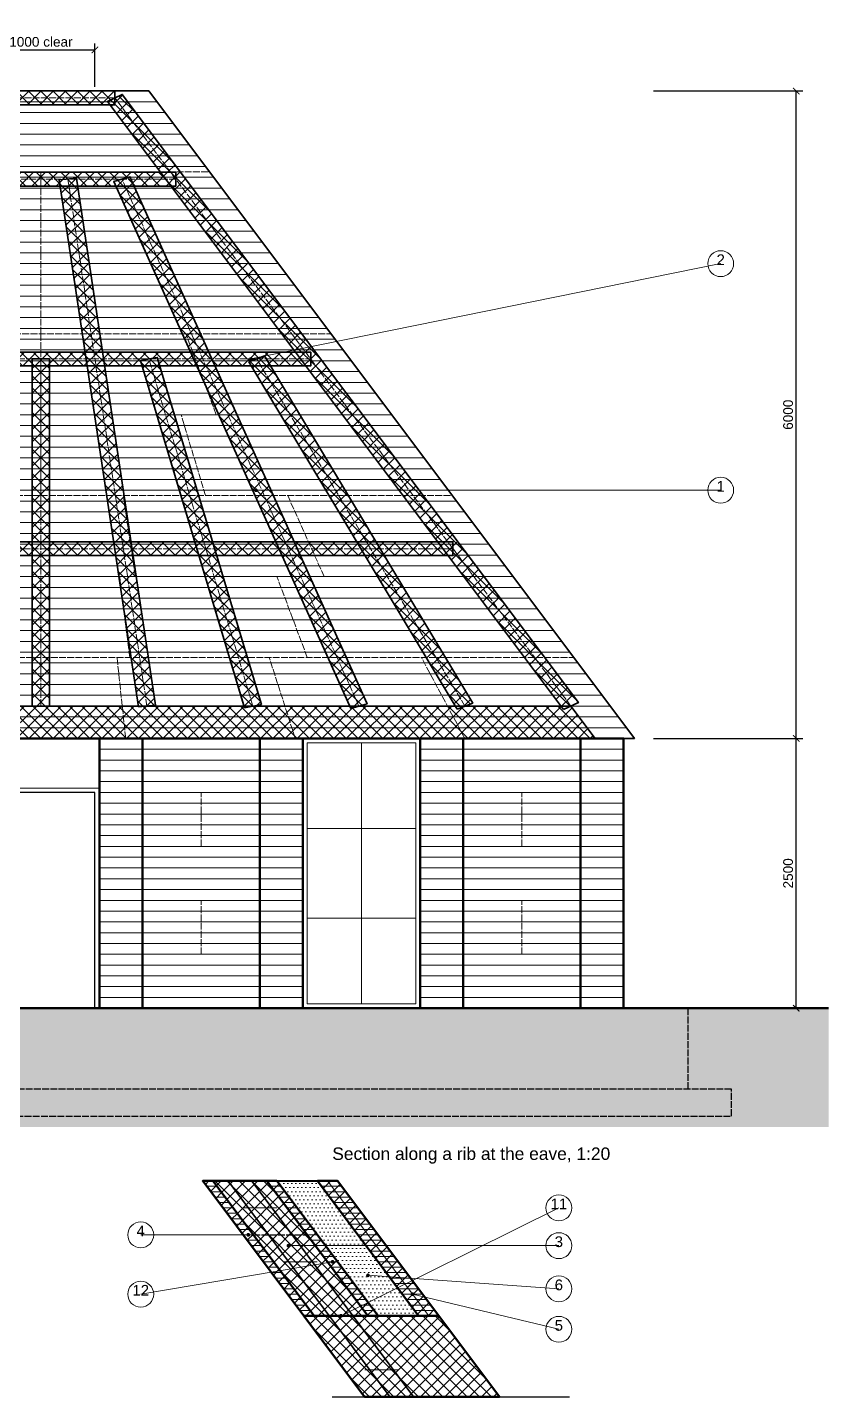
# Model space of a CAD drawing. Header units: millimetres. Extents: x -7362 to 7300, y -6460 to 6589.
# Drawn here: x -125 to 7300, y -6108 to 6589 of the extents above; entities that cross this region are included whole.
import ezdxf
from ezdxf.enums import TextEntityAlignment as Align

# ---------------------------------------------------------------- set-up
doc = ezdxf.new("R2010")
doc.units = ezdxf.units.MM
doc.linetypes.add('DASHED', pattern=[1.524, 1.27, -0.254])
for name, color, linetype, lineweight in [('ANNOTATION', 4, 'CONTINUOUS', 18), ('BACKGROUND', 9, 'CONTINUOUS', 13), ('DIMS', 3, 'CONTINUOUS', 18), ('HATCH-CAST', 7, 'CONTINUOUS', 9), ('HATCH-EARTH', 8, 'CONTINUOUS', 9), ('HATCH-INSULATION', 7, 'Continuous', 9), ('HATCH-PRINTED', 7, 'CONTINUOUS', 9), ('HIDDEN-AXIS', 8, 'DASHED', 18), ('LINES', 7, 'CONTINUOUS', 25), ('OUTLINE-CUT', 7, 'CONTINUOUS', 50), ('OUTLINE-FINE', 7, 'CONTINUOUS', 25), ('PRINT-LAYERS', 7, 'CONTINUOUS', 9), ('REBAR', 1, 'CONTINUOUS', 0), ('TEXT', 7, 'CONTINUOUS', 18)]:
    doc.layers.add(name, color=color, linetype=linetype, lineweight=lineweight)
doc.styles.get("Standard").update_dxf_attribs({"font": 'arial.ttf'})
doc.dimstyles.new('PYR-1-50', dxfattribs={"dimscale": 50, "dimtxt": 1.8, "dimasz": 1.2, "dimexe": 1.2, "dimexo": 0.8, "dimgap": 0.6, "dimtad": 1, "dimdec": 0, "dimtxsty": 'Standard', "dimblk": 'ARCHTICK', "dimcen": 2.5, "dimclrd": 3, "dimclre": 3, "dimclrt": 7, "dimazin": 3, "dimtfac": 1, "dimtmove": 0, "dimatfit": 3})

# ---------------------------------------------------------------- blocks, each defined once
blk = doc.blocks.new('_ARCHTICK')
at = {"color": 0, "linetype": 'BYBLOCK', "const_width": 0.15}
blk.add_lwpolyline([(-0.5, -0.5), (0.5, 0.5)], dxfattribs=at)

msp = doc.modelspace()

# ---------------------------------------------------------------- hatches: boundary and pattern name
at = {"layer": 'ANNOTATION', "ltscale": 50}
h = msp.add_hatch(color=7, dxfattribs=at)
h.dxf.hatch_style = 1
edge = h.paths.add_edge_path()
edge.add_arc((1946.5, 3516.7), 17.5, 0, 360)
h = msp.add_hatch(color=7, dxfattribs=at)
h.dxf.hatch_style = 1
edge = h.paths.add_edge_path()
edge.add_arc((1992.7, 2300), 17.5, 0, 360)
h = msp.add_hatch(color=7, dxfattribs=at)
h.dxf.hatch_style = 1
edge = h.paths.add_edge_path()
edge.add_arc((1921.9, -4600), 17.5, 0, 360)
h = msp.add_hatch(color=7, dxfattribs=at)
h.dxf.hatch_style = 1
edge = h.paths.add_edge_path()
edge.add_arc((2293.8, -4700), 17.5, 0, 360)
h = msp.add_hatch(color=7, dxfattribs=at)
h.dxf.hatch_style = 1
edge = h.paths.add_edge_path()
edge.add_arc((2703.1, -4850), 17.5, 0, 360)
h = msp.add_hatch(color=7, dxfattribs=at)
h.dxf.hatch_style = 1
edge = h.paths.add_edge_path()
edge.add_arc((3031.2, -4975), 17.5, 0, 360)
h = msp.add_hatch(color=7, dxfattribs=at)
h.dxf.hatch_style = 1
edge = h.paths.add_edge_path()
edge.add_arc((3443.8, -5150), 17.5, 0, 360)
h = msp.add_hatch(color=7, dxfattribs=at)
h.dxf.hatch_style = 1
edge = h.paths.add_edge_path()
edge.add_arc((2781.2, -5350), 17.5, 0, 360)
at = {"layer": 'HATCH-CAST', "ltscale": 50}
h = msp.add_hatch(dxfattribs=at)
h.set_pattern_fill('ANSI37', scale=25.197)
h.paths.add_polyline_path([(685.5, 5872), (-685.5, 5872), (-685.5, 6000), (685.5, 6000)])
h = msp.add_hatch(dxfattribs=at)
h.set_pattern_fill('ANSI37', scale=25.197)
h.paths.add_polyline_path([(3773.5, 1694.3), (3818.8, 1694.3), (3818.8, 1822.3), (3677.5, 1822.3), (2454.7, 3452.7), (2500, 3452.7), (2500, 3580.7), (2358.7, 3580.7), (1204.7, 5119.3), (1250, 5119.3), (1250, 5247.3), (1108.7, 5247.3), (640.2, 5872), (685.5, 5872), (685.5, 5936), (754.1, 5968.9), (4981.1, 332.9), (4912.5, 300), (4819.2, 300)])
h = msp.add_hatch(dxfattribs=at)
h.set_pattern_fill('ANSI37', scale=25.197)
h.paths.add_polyline_path([(-1250, 5247.3), (1250, 5247.3), (1250, 5119.3), (-1250, 5119.3)])
h = msp.add_hatch(dxfattribs=at)
h.set_pattern_fill('ANSI37', scale=25.197)
h.paths.add_polyline_path([(409.8, 3580.7), (179, 5119.3), (340.2, 5119.3), (571, 3580.7)])
h = msp.add_hatch(dxfattribs=at)
h.set_pattern_fill('ANSI37', scale=25.197)
h.paths.add_polyline_path([(1386.2, 3580.7), (693.8, 5119.3), (863.8, 5119.3), (1556.2, 3580.7)])
h = msp.add_hatch(dxfattribs=at)
h.set_pattern_fill('ANSI37', scale=25.197)
h.paths.add_polyline_path([(2500, 3580.7), (2500, 3452.7), (-2500, 3452.7), (-2500, 3580.7)])
h = msp.add_hatch(dxfattribs=at)
h.set_pattern_fill('ANSI37', scale=25.197)
h.paths.add_polyline_path([(-80, 3452.7), (80, 3452.7), (80, 1822.3), (-80, 1822.3)])
h = msp.add_hatch(dxfattribs=at)
h.set_pattern_fill('ANSI37', scale=25.197)
h.paths.add_polyline_path([(429, 3452.7), (590.2, 3452.7), (834.7, 1822.3), (673.6, 1822.3)])
h = msp.add_hatch(dxfattribs=at)
h.set_pattern_fill('ANSI37', scale=25.197)
h.paths.add_polyline_path([(936.9, 3452.7), (1101.5, 3452.7), (1590.6, 1822.3), (1426, 1822.3)])
h = msp.add_hatch(dxfattribs=at)
h.set_pattern_fill('ANSI37', scale=25.197)
h.paths.add_polyline_path([(1613.8, 3452.7), (2347.5, 1822.3), (2177.4, 1822.3), (1443.8, 3452.7)])
h = msp.add_hatch(dxfattribs=at)
h.set_pattern_fill('ANSI37', scale=25.197)
h.paths.add_polyline_path([(1949.7, 3452.7), (2127.1, 3452.7), (3105.3, 1822.3), (2927.9, 1822.3)])
h = msp.add_hatch(dxfattribs=at)
h.set_pattern_fill('ANSI37', scale=25.197)
h.paths.add_polyline_path([(3818.8, 1694.3), (-3818.8, 1694.3), (-3818.8, 1822.3), (3818.8, 1822.3)])
h = msp.add_hatch(dxfattribs=at)
h.set_pattern_fill('ANSI37', scale=25.197)
h.paths.add_polyline_path([(80, 1694.3), (80, 300), (-80, 300), (-80, 1694.3)])
h = msp.add_hatch(dxfattribs=at)
h.set_pattern_fill('ANSI37', scale=25.197)
h.paths.add_polyline_path([(901.9, 300), (692.8, 1694.3), (853.9, 1694.3), (1061.9, 307.6), (982.5, 300)])
h = msp.add_hatch(dxfattribs=at)
h.set_pattern_fill('ANSI37', scale=25.197)
h.paths.add_polyline_path([(1965, 300), (1882.7, 300), (1464.4, 1694.3), (1629, 1694.3), (2042.8, 314.9)])
h = msp.add_hatch(dxfattribs=at)
h.set_pattern_fill('ANSI37', scale=25.197)
h.paths.add_polyline_path([(3022.8, 321.7), (2947.5, 300), (2862.5, 300), (2235, 1694.3), (2405.1, 1694.3)])
h = msp.add_hatch(dxfattribs=at)
h.set_pattern_fill('ANSI37', scale=25.197)
h.paths.add_polyline_path([(4002.1, 327.7), (3930, 300), (3841.3, 300), (3004.7, 1694.3), (3182.1, 1694.3)])
h = msp.add_hatch(dxfattribs=at)
h.set_pattern_fill('ANSI37', scale=25.197)
h.paths.add_polyline_path([(-5137.5, 0), (-4912.5, 300), (4912.5, 300), (5137.5, 0)])
h = msp.add_hatch(dxfattribs=at)
h.set_pattern_fill('ANSI37', scale=25.197)
h.paths.add_polyline_path([(2531.2, -5350), (1593.8, -4100), (2093.8, -4100), (3031.2, -5350)])
h = msp.add_hatch(dxfattribs=at)
h.set_pattern_fill('ANSI37', scale=25.197)
h.paths.add_polyline_path([(2437.5, -5350), (2531.2, -5350), (3031.2, -5350), (3687.5, -5350), (4250, -6100), (3000, -6100)])
at = {"layer": 'HATCH-EARTH', "ltscale": 50}
h = msp.add_hatch(dxfattribs=at)
h.set_pattern_fill('EARTH', scale=37.795)
h.paths.add_polyline_path([(5400, -2500), (7300, -2500), (7300, -3600), (-7300, -3600), (-7300, -2500), (-5400, -2500), (-5000, -2500), (-3914.3, -2500), (-3514.3, -2500), (-2428.6, -2500), (-2028.6, -2500), (-942.9, -2500), (-542.9, -2500), (-500, -2500), (500, -2500), (542.9, -2500), (942.9, -2500), (2028.6, -2500), (2428.6, -2500), (3514.3, -2500), (3914.3, -2500), (5000, -2500)])
at = {"layer": 'HATCH-INSULATION', "ltscale": 50}
h = msp.add_hatch(dxfattribs=at)
h.set_pattern_fill('DOTS', scale=23.622)
h.paths.add_polyline_path([(2562.5, -4100), (3500, -5350), (3125, -5350), (2187.5, -4100)])
at = {"layer": 'HATCH-PRINTED', "ltscale": 50}
h = msp.add_hatch(dxfattribs=at)
h.set_pattern_fill('ANSI31', scale=25.197)
h.paths.add_polyline_path([(1500, -4100), (1593.8, -4100), (2531.2, -5350), (2437.5, -5350)])
h = msp.add_hatch(dxfattribs=at)
h.set_pattern_fill('ANSI31', scale=25.197)
h.paths.add_polyline_path([(3031.2, -5350), (2093.8, -4100), (2187.5, -4100), (3125, -5350)])
h = msp.add_hatch(dxfattribs=at)
h.set_pattern_fill('ANSI31', scale=25.197)
h.paths.add_polyline_path([(3687.5, -5350), (3500, -5350), (2562.5, -4100), (2750, -4100)])

# ---------------------------------------------------------------- linework, layer by layer
at = {"layer": 'ANNOTATION', "lineweight": 20, "ltscale": 50}
for points in [[(6300, 4400), (1946.5, 3516.7)], [(6300, 2300), (1992.7, 2300)], [(4800, -4350), (2781.2, -5350)], [(925, -4600), (1921.9, -4600)], [(4800, -4700), (2293.8, -4700)], [(925, -5150), (2703.1, -4850)], [(4800, -5100), (3031.2, -4975)], [(4800, -5475), (3443.8, -5150)]]:
    msp.add_lwpolyline(points, dxfattribs=at)
at = {"layer": 'ANNOTATION', "lineweight": 18, "ltscale": 50}
for centre in [(6300, 4400), (6300, 2300), (4800, -4350), (925, -4600), (4800, -4700), (925, -5150), (4800, -5100), (4800, -5475)]:
    msp.add_circle(centre, 120, dxfattribs=at)
at = {"layer": 'BACKGROUND', "lineweight": 20, "ltscale": 50}
msp.add_lwpolyline([(2971.4, -2460), (2971.4, -40)], dxfattribs=at)
at = {"layer": 'BACKGROUND', "lineweight": 15, "ltscale": 50}
for points in [[(2468.6, -833.3), (3474.3, -833.3)], [(2468.6, -1666.7), (3474.3, -1666.7)]]:
    msp.add_lwpolyline(points, dxfattribs=at)
at = {"layer": 'HIDDEN-AXIS', "linetype": 'DASHED', "lineweight": 9, "ltscale": 50}
for points in [[(-1562.5, 5250), (1562.5, 5250)], [(0, 4500), (0, 5250)], [(-2125, 4500), (2125, 4500)], [(0, 3750), (0, 4500)], [(-2687.5, 3750), (2687.5, 3750)], [(0, 3000), (0, 3750)], [(1625, 3000), (1343.8, 3750)], [(-3250, 3000), (3250, 3000)], [(0, 2250), (0, 3000)], [(1525, 2250), (1300, 3000)], [(-3812.5, 2250), (3812.5, 2250)], [(875, 1500), (762.5, 2250)], [(2625, 1500), (2287.5, 2250)], [(-4375, 1500), (4375, 1500)], [(822.9, 750), (729.2, 1500)], [(2468.8, 750), (2187.5, 1500)], [(-4937.5, 750), (4937.5, 750)], [(785.7, 0), (705.4, 750)], [(2357.1, 0), (2116.1, 750)], [(3928.6, 0), (3526.8, 750)], [(942.9, -500), (2028.6, -500)], [(1485.7, -1000), (1485.7, -500)], [(3914.3, -500), (5000, -500)], [(4457.1, -1000), (4457.1, -500)], [(942.9, -1000), (2028.6, -1000)], [(3914.3, -1000), (5000, -1000)], [(942.9, -1500), (2028.6, -1500)], [(1485.7, -2000), (1485.7, -1500)], [(3914.3, -1500), (5000, -1500)], [(4457.1, -2000), (4457.1, -1500)], [(942.9, -2000), (2028.6, -2000)], [(3914.3, -2000), (5000, -2000)]]:
    msp.add_lwpolyline(points, dxfattribs=at)
at = {"layer": 'HIDDEN-AXIS', "linetype": 'DASHED', "lineweight": 25, "ltscale": 50}
for points in [[(6000, -3250), (6000, -2500)], [(-6400, -3500), (6400, -3500), (6400, -3250), (-6400, -3250), (-6400, -3500)]]:
    msp.add_lwpolyline(points, dxfattribs=at)
at = {"layer": 'HIDDEN-AXIS', "linetype": 'DASHED', "lineweight": 30, "ltscale": 50}
msp.add_lwpolyline([(1968.8, -4600), (2468.8, -4600)], dxfattribs=at)
at = {"layer": 'LINES', "lineweight": 50, "ltscale": 50}
msp.add_lwpolyline([(-7300, -2500), (7300, -2500)], dxfattribs=at)
at = {"layer": 'LINES', "lineweight": 15, "ltscale": 50}
msp.add_lwpolyline([(3593.8, -5350), (2656.2, -4100)], dxfattribs=at)
at = {"layer": 'LINES', "lineweight": 30, "ltscale": 50}
msp.add_lwpolyline([(2700, -6100), (4900, -6100)], dxfattribs=at)
at = {"layer": 'OUTLINE-CUT', "lineweight": 50, "ltscale": 50}
for points in [[(-5400, -2500), (5400, -2500), (5400, 0), (-5400, 0)], [(542.9, -2500), (942.9, -2500), (942.9, 0), (542.9, 0)], [(2028.6, -2500), (2428.6, -2500), (2428.6, 0), (2028.6, 0)], [(3514.3, -2500), (3914.3, -2500), (3914.3, 0), (3514.3, 0)], [(5000, -2500), (5400, -2500), (5400, 0), (5000, 0)], [(2437.5, -5350), (1500, -4100), (1593.8, -4100), (2531.2, -5350)], [(2531.2, -5350), (1593.8, -4100), (2093.8, -4100), (3031.2, -5350)], [(3031.2, -5350), (2093.8, -4100), (2187.5, -4100), (3125, -5350)], [(3500, -5350), (2562.5, -4100), (2750, -4100), (3687.5, -5350)], [(3000, -6100), (2437.5, -5350), (3687.5, -5350), (4250, -6100)]]:
    msp.add_lwpolyline(points, close=True, dxfattribs=at)
at = {"layer": 'OUTLINE-CUT', "lineweight": 40, "ltscale": 50}
msp.add_lwpolyline([(3125, -5350), (2187.5, -4100), (2562.5, -4100), (3500, -5350)], close=True, dxfattribs=at)
at = {"layer": 'OUTLINE-FINE', "lineweight": 35, "ltscale": 50}
for points in [[(-5500, 0), (5500, 0), (1000, 6000), (-1000, 6000)], [(-685.5, 5872), (685.5, 5872), (685.5, 6000), (-685.5, 6000)], [(4843.9, 267.1), (616.9, 5903.1), (754.1, 5968.9), (4981.1, 332.9)], [(-1250, 5119.3), (1250, 5119.3), (1250, 5247.3), (-1250, 5247.3)], [(903.1, 292.4), (170.6, 5175.7), (329.4, 5191), (1061.9, 307.6)], [(2872.2, 278.3), (674.7, 5161.7), (825.3, 5205), (3022.8, 321.7)], [(-2500, 3452.7), (2500, 3452.7), (2500, 3580.7), (-2500, 3580.7)], [(-80, 300), (-80, 3516.7), (80, 3516.7), (80, 300)], [(1887.2, 285.1), (922.2, 3501.7), (1077.8, 3531.6), (2042.8, 314.9)], [(3857.9, 272.3), (1927.9, 3489), (2072.1, 3544.4), (4002.1, 327.7)], [(-3818.8, 1694.3), (3818.8, 1694.3), (3818.8, 1822.3), (-3818.8, 1822.3)], [(-5137.5, 0), (5137.5, 0), (4912.5, 300), (-4912.5, 300)], [(2428.6, -2500), (3514.3, -2500), (3514.3, 0), (2428.6, 0)]]:
    msp.add_lwpolyline(points, close=True, dxfattribs=at)
at = {"layer": 'OUTLINE-FINE', "lineweight": 15, "ltscale": 50}
for points in [[(2468.6, -2460), (3474.3, -2460), (3474.3, -40), (2468.6, -40)], [(-540, -2500), (540, -2500), (540, -460), (-540, -460)]]:
    msp.add_lwpolyline(points, close=True, dxfattribs=at)
at = {"layer": 'OUTLINE-FINE', "lineweight": 30, "ltscale": 50}
msp.add_lwpolyline([(-500, -2500), (500, -2500), (500, -500), (-500, -500)], close=True, dxfattribs=at)
at = {"layer": 'PRINT-LAYERS', "lineweight": 5, "ltscale": 50}
for points in [[(-1075, 5900), (1075, 5900)], [(-1150, 5800), (1150, 5800)], [(-1300, 5600), (1300, 5600)], [(-1225, 5700), (1225, 5700)], [(-1375, 5500), (1375, 5500)], [(-1450, 5400), (1450, 5400)], [(-1525, 5300), (1525, 5300)], [(-1675, 5100), (1675, 5100)], [(-1600, 5200), (1600, 5200)], [(-1750, 5000), (1750, 5000)], [(-1825, 4900), (1825, 4900)], [(-1975, 4700), (1975, 4700)], [(-1900, 4800), (1900, 4800)], [(-2050, 4600), (2050, 4600)], [(-2125, 4500), (2125, 4500)], [(-2200, 4400), (2200, 4400)], [(-2350, 4200), (2350, 4200)], [(-2275, 4300), (2275, 4300)], [(-2425, 4100), (2425, 4100)], [(-2500, 4000), (2500, 4000)], [(-2575, 3900), (2575, 3900)], [(-2725, 3700), (2725, 3700)], [(-2650, 3800), (2650, 3800)], [(-2800, 3600), (2800, 3600)], [(-2875, 3500), (2875, 3500)], [(-2950, 3400), (2950, 3400)], [(-3100, 3200), (3100, 3200)], [(-3025, 3300), (3025, 3300)], [(-3175, 3100), (3175, 3100)], [(-3250, 3000), (3250, 3000)], [(-3400, 2800), (3400, 2800)], [(-3325, 2900), (3325, 2900)], [(-3475, 2700), (3475, 2700)], [(-3550, 2600), (3550, 2600)], [(-3625, 2500), (3625, 2500)], [(-3775, 2300), (3775, 2300)], [(-3700, 2400), (3700, 2400)], [(-3850, 2200), (3850, 2200)], [(-3925, 2100), (3925, 2100)], [(-4000, 2000), (4000, 2000)], [(-4150, 1800), (4150, 1800)], [(-4075, 1900), (4075, 1900)], [(-4225, 1700), (4225, 1700)], [(-4300, 1600), (4300, 1600)], [(-4450, 1400), (4450, 1400)], [(-4375, 1500), (4375, 1500)], [(-4525, 1300), (4525, 1300)], [(-4600, 1200), (4600, 1200)], [(-4675, 1100), (4675, 1100)], [(-4825, 900), (4825, 900)], [(-4750, 1000), (4750, 1000)], [(-4900, 800), (4900, 800)], [(-4975, 700), (4975, 700)], [(-5050, 600), (5050, 600)], [(-5200, 400), (5200, 400)], [(-5125, 500), (5125, 500)], [(-5275, 300), (5275, 300)], [(-5350, 200), (5350, 200)], [(-5425, 100), (5425, 100)], [(542.9, -100), (942.9, -100)], [(942.9, -100), (2028.6, -100)], [(2028.6, -100), (2428.6, -100)], [(3514.3, -100), (3914.3, -100)], [(3914.3, -100), (5000, -100)], [(5000, -100), (5400, -100)], [(542.9, -200), (942.9, -200)], [(942.9, -200), (2028.6, -200)], [(2028.6, -200), (2428.6, -200)], [(3514.3, -200), (3914.3, -200)], [(3914.3, -200), (5000, -200)], [(5000, -200), (5400, -200)], [(542.9, -300), (942.9, -300)], [(942.9, -300), (2028.6, -300)], [(2028.6, -300), (2428.6, -300)], [(3514.3, -300), (3914.3, -300)], [(3914.3, -300), (5000, -300)], [(5000, -300), (5400, -300)], [(542.9, -400), (942.9, -400)], [(542.9, -500), (942.9, -500)], [(942.9, -400), (2028.6, -400)], [(942.9, -500), (2028.6, -500)], [(2028.6, -400), (2428.6, -400)], [(2028.6, -500), (2428.6, -500)], [(3514.3, -400), (3914.3, -400)], [(3514.3, -500), (3914.3, -500)], [(3914.3, -400), (5000, -400)], [(3914.3, -500), (5000, -500)], [(5000, -400), (5400, -400)], [(5000, -500), (5400, -500)], [(542.9, -600), (942.9, -600)], [(942.9, -600), (2028.6, -600)], [(2028.6, -600), (2428.6, -600)], [(3514.3, -600), (3914.3, -600)], [(3914.3, -600), (5000, -600)], [(5000, -600), (5400, -600)], [(542.9, -700), (942.9, -700)], [(942.9, -700), (2028.6, -700)], [(2028.6, -700), (2428.6, -700)], [(3514.3, -700), (3914.3, -700)], [(3914.3, -700), (5000, -700)], [(5000, -700), (5400, -700)], [(542.9, -800), (942.9, -800)], [(942.9, -800), (2028.6, -800)], [(2028.6, -800), (2428.6, -800)], [(3514.3, -800), (3914.3, -800)], [(3914.3, -800), (5000, -800)], [(5000, -800), (5400, -800)], [(542.9, -900), (942.9, -900)], [(542.9, -1000), (942.9, -1000)], [(942.9, -900), (2028.6, -900)], [(942.9, -1000), (2028.6, -1000)], [(2028.6, -900), (2428.6, -900)], [(2028.6, -1000), (2428.6, -1000)], [(3514.3, -900), (3914.3, -900)], [(3514.3, -1000), (3914.3, -1000)], [(3914.3, -900), (5000, -900)], [(3914.3, -1000), (5000, -1000)], [(5000, -900), (5400, -900)], [(5000, -1000), (5400, -1000)], [(542.9, -1100), (942.9, -1100)], [(942.9, -1100), (2028.6, -1100)], [(2028.6, -1100), (2428.6, -1100)], [(3514.3, -1100), (3914.3, -1100)], [(3914.3, -1100), (5000, -1100)], [(5000, -1100), (5400, -1100)], [(542.9, -1200), (942.9, -1200)], [(942.9, -1200), (2028.6, -1200)], [(2028.6, -1200), (2428.6, -1200)], [(3514.3, -1200), (3914.3, -1200)], [(3914.3, -1200), (5000, -1200)], [(5000, -1200), (5400, -1200)], [(542.9, -1300), (942.9, -1300)], [(942.9, -1300), (2028.6, -1300)], [(2028.6, -1300), (2428.6, -1300)], [(3514.3, -1300), (3914.3, -1300)], [(3914.3, -1300), (5000, -1300)], [(5000, -1300), (5400, -1300)], [(542.9, -1400), (942.9, -1400)], [(542.9, -1500), (942.9, -1500)], [(942.9, -1400), (2028.6, -1400)], [(942.9, -1500), (2028.6, -1500)], [(2028.6, -1400), (2428.6, -1400)], [(2028.6, -1500), (2428.6, -1500)], [(3514.3, -1400), (3914.3, -1400)], [(3514.3, -1500), (3914.3, -1500)], [(3914.3, -1400), (5000, -1400)], [(3914.3, -1500), (5000, -1500)], [(5000, -1400), (5400, -1400)], [(5000, -1500), (5400, -1500)], [(542.9, -1600), (942.9, -1600)], [(942.9, -1600), (2028.6, -1600)], [(2028.6, -1600), (2428.6, -1600)], [(3514.3, -1600), (3914.3, -1600)], [(3914.3, -1600), (5000, -1600)], [(5000, -1600), (5400, -1600)], [(542.9, -1700), (942.9, -1700)], [(942.9, -1700), (2028.6, -1700)], [(2028.6, -1700), (2428.6, -1700)], [(3514.3, -1700), (3914.3, -1700)], [(3914.3, -1700), (5000, -1700)], [(5000, -1700), (5400, -1700)], [(542.9, -1800), (942.9, -1800)], [(542.9, -1900), (942.9, -1900)], [(942.9, -1800), (2028.6, -1800)], [(942.9, -1900), (2028.6, -1900)], [(2028.6, -1800), (2428.6, -1800)], [(2028.6, -1900), (2428.6, -1900)], [(3514.3, -1800), (3914.3, -1800)], [(3514.3, -1900), (3914.3, -1900)], [(3914.3, -1800), (5000, -1800)], [(3914.3, -1900), (5000, -1900)], [(5000, -1800), (5400, -1800)], [(5000, -1900), (5400, -1900)], [(542.9, -2000), (942.9, -2000)], [(942.9, -2000), (2028.6, -2000)], [(2028.6, -2000), (2428.6, -2000)], [(3514.3, -2000), (3914.3, -2000)], [(3914.3, -2000), (5000, -2000)], [(5000, -2000), (5400, -2000)], [(542.9, -2100), (942.9, -2100)], [(942.9, -2100), (2028.6, -2100)], [(2028.6, -2100), (2428.6, -2100)], [(3514.3, -2100), (3914.3, -2100)], [(3914.3, -2100), (5000, -2100)], [(5000, -2100), (5400, -2100)], [(542.9, -2200), (942.9, -2200)], [(942.9, -2200), (2028.6, -2200)], [(2028.6, -2200), (2428.6, -2200)], [(3514.3, -2200), (3914.3, -2200)], [(3914.3, -2200), (5000, -2200)], [(5000, -2200), (5400, -2200)], [(542.9, -2300), (942.9, -2300)], [(542.9, -2400), (942.9, -2400)], [(942.9, -2300), (2028.6, -2300)], [(942.9, -2400), (2028.6, -2400)], [(2028.6, -2300), (2428.6, -2300)], [(2028.6, -2400), (2428.6, -2400)], [(3514.3, -2300), (3914.3, -2300)], [(3514.3, -2400), (3914.3, -2400)], [(3914.3, -2300), (5000, -2300)], [(3914.3, -2400), (5000, -2400)], [(5000, -2300), (5400, -2300)], [(5000, -2400), (5400, -2400)], [(1537.5, -4150), (1631.2, -4150)], [(2131.2, -4150), (2225, -4150)], [(2600, -4150), (2787.5, -4150)], [(1575, -4200), (1668.8, -4200)], [(1612.5, -4250), (1706.2, -4250)], [(1650, -4300), (1743.8, -4300)], [(2168.8, -4200), (2262.5, -4200)], [(2206.2, -4250), (2300, -4250)], [(2243.8, -4300), (2337.5, -4300)], [(2637.5, -4200), (2825, -4200)], [(2675, -4250), (2862.5, -4250)], [(2712.5, -4300), (2900, -4300)], [(1687.5, -4350), (1781.2, -4350)], [(1725, -4400), (1818.8, -4400)], [(2281.2, -4350), (2375, -4350)], [(2318.8, -4400), (2412.5, -4400)], [(2750, -4350), (2937.5, -4350)], [(2787.5, -4400), (2975, -4400)], [(1762.5, -4450), (1856.2, -4450)], [(1800, -4500), (1893.8, -4500)], [(1837.5, -4550), (1931.2, -4550)], [(2356.2, -4450), (2450, -4450)], [(2393.8, -4500), (2487.5, -4500)], [(2431.2, -4550), (2525, -4550)], [(2825, -4450), (3012.5, -4450)], [(2862.5, -4500), (3050, -4500)], [(2900, -4550), (3087.5, -4550)], [(1875, -4600), (1968.8, -4600)], [(1912.5, -4650), (2006.2, -4650)], [(2468.8, -4600), (2562.5, -4600)], [(2506.2, -4650), (2600, -4650)], [(2937.5, -4600), (3125, -4600)], [(2975, -4650), (3162.5, -4650)], [(1950, -4700), (2043.8, -4700)], [(1987.5, -4750), (2081.2, -4750)], [(2025, -4800), (2118.8, -4800)], [(2543.8, -4700), (2637.5, -4700)], [(2581.2, -4750), (2675, -4750)], [(2618.8, -4800), (2712.5, -4800)], [(3012.5, -4700), (3200, -4700)], [(3050, -4750), (3237.5, -4750)], [(3087.5, -4800), (3275, -4800)], [(2062.5, -4850), (2156.2, -4850)], [(2100, -4900), (2193.8, -4900)], [(2137.5, -4950), (2231.2, -4950)], [(2656.2, -4850), (2750, -4850)], [(2693.8, -4900), (2787.5, -4900)], [(2731.2, -4950), (2825, -4950)], [(3125, -4850), (3312.5, -4850)], [(3162.5, -4900), (3350, -4900)], [(3200, -4950), (3387.5, -4950)], [(2175, -5000), (2268.8, -5000)], [(2212.5, -5050), (2306.2, -5050)], [(2768.8, -5000), (2862.5, -5000)], [(2806.2, -5050), (2900, -5050)], [(3237.5, -5000), (3425, -5000)], [(3275, -5050), (3462.5, -5050)], [(2250, -5100), (2343.8, -5100)], [(2287.5, -5150), (2381.2, -5150)], [(2325, -5200), (2418.8, -5200)], [(2843.8, -5100), (2937.5, -5100)], [(2881.2, -5150), (2975, -5150)], [(2918.8, -5200), (3012.5, -5200)], [(3312.5, -5100), (3500, -5100)], [(3350, -5150), (3537.5, -5150)], [(3387.5, -5200), (3575, -5200)], [(2362.5, -5250), (2456.2, -5250)], [(2400, -5300), (2493.8, -5300)], [(2956.2, -5250), (3050, -5250)], [(2993.8, -5300), (3087.5, -5300)], [(3425, -5250), (3612.5, -5250)], [(3462.5, -5300), (3650, -5300)]]:
    msp.add_lwpolyline(points, dxfattribs=at)
at = {"layer": 'REBAR', "linetype": 'DASHED', "lineweight": 15, "ltscale": 50}
for points in [[(-685.5, 5936), (685.5, 5936)], [(4912.5, 300), (685.5, 5936)], [(-1250, 5183.3), (1250, 5183.3)], [(982.5, 300), (250, 5183.3)], [(2947.5, 300), (750, 5183.3)], [(-2500, 3516.7), (2500, 3516.7)], [(0, 300), (0, 3516.7)], [(1965, 300), (1000, 3516.7)], [(3930, 300), (2000, 3516.7)], [(-3818.8, 1758.3), (3818.8, 1758.3)]]:
    msp.add_lwpolyline(points, dxfattribs=at)
at = {"layer": 'REBAR', "lineweight": 0, "ltscale": 50}
for points, const_width in [([(3234.4, -6100), (1734.4, -4100)], 16), ([(3453.1, -6100), (1953.1, -4100)], 16), ([(1875, -4350), (2187.5, -4350)], 8), ([(2250, -4850), (2562.5, -4850)], 8), ([(2625, -5350), (2937.5, -5350)], 8), ([(3000, -5850), (3312.5, -5850)], 8)]:
    msp.add_lwpolyline(points, dxfattribs=dict(at, const_width=const_width))

# ---------------------------------------------------------------- texts
at = {"layer": 'ANNOTATION', "ltscale": 50}
for s, height, p in [('2', 99.4, (6300, 4356.8)), ('1', 99.4, (6300, 2256.8)), ('11', 99.36, (4800, -4393.2)), ('4', 99.4, (925, -4643.2)), ('3', 99.4, (4800, -4743.2)), ('12', 99.36, (925, -5193.2)), ('6', 99.4, (4800, -5143.2)), ('5', 99.4, (4800, -5518.2))]:
    msp.add_text(s, height=height, dxfattribs=at).set_placement(p, align=Align.BOTTOM_CENTER)
at = {"layer": 'TEXT', "ltscale": 50}
msp.add_text('Section along a rib at the eave, 1:20', height=115.2, dxfattribs=at).set_placement((2700, -3940), align=Align.BOTTOM_LEFT)

# ---------------------------------------------------------------- dimensions: what is measured, and where the dimension line sits
at = {"layer": 'DIMS'}
msp.add_linear_dim(base=(-500, 6380), p1=(-500, 6000), p2=(500, 6000), text='<> clear', dimstyle='PYR-1-50', dxfattribs=at).render()
for base, p1, p2 in [((7000, 0), (5637.5, 0), (5637.5, 6000)), ((7000, -2500), (6100, -2500), (6100, 0))]:
    msp.add_linear_dim(base=base, p1=p1, p2=p2, angle=90, dimstyle='PYR-1-50', dxfattribs=at).render()

doc.saveas('drawing.dxf')
